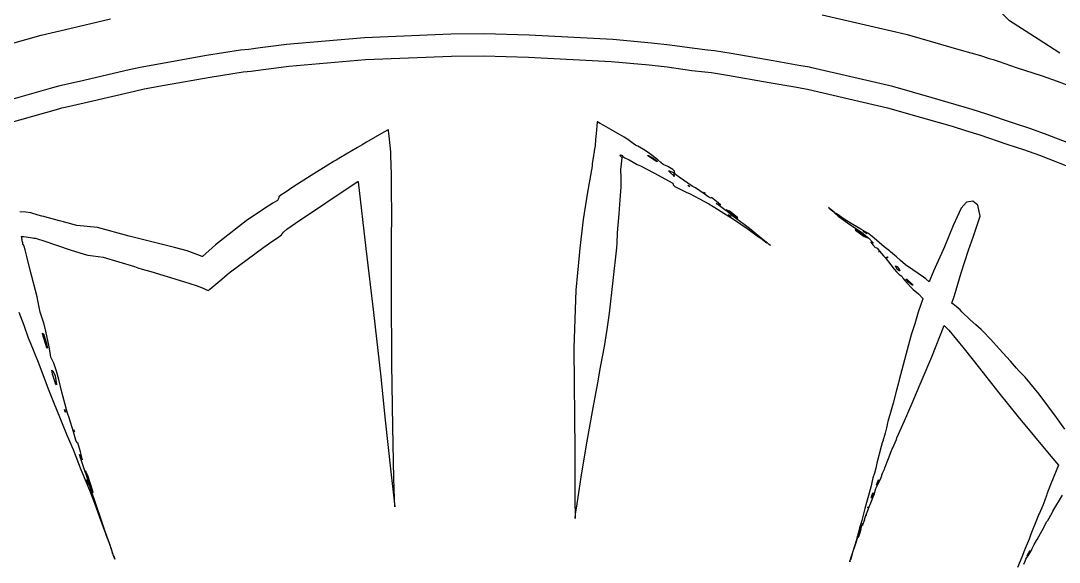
# Model space of a CAD drawing. Extents: x 0 to 238, y 0 to 238.
# Drawn here: x 95 to 149.3, y 178.2 to 206.5 of the extents above; entities that cross this region are included whole.
import ezdxf

# ---------------------------------------------------------------- set-up
doc = ezdxf.new("R2010")
doc.units = 0

msp = doc.modelspace()

# ---------------------------------------------------------------- linework, layer by layer
at = {"layer": 'Layer 1'}
for p, q in [((146.75102, 206.504624), (146.006056, 207.245544)), ((97.344652, 206.062342), (99.709112, 206.610753)), ((136.949057, 206.813645), (140.797447, 205.927519)), ((148.25065, 205.555229), (146.75102, 206.504624)), ((96.069812, 205.764316), (97.344652, 206.062342)), ((93.145012, 204.928389), (96.069812, 205.764316)), ((112.98688, 205.624552), (108.90346, 205.272339)), ((117.51286, 205.805335), (112.98688, 205.624552)), ((119.25897, 205.824473), (117.51286, 205.805335)), ((121.61057, 205.757832), (119.25897, 205.824473)), ((125.98851, 205.528199), (121.61057, 205.757832)), ((128.01021, 205.343575), (125.98851, 205.528199)), ((140.797447, 205.927519), (141.390062, 205.785615)), ((141.390062, 205.785615), (142.051136, 205.594119)), ((142.051136, 205.594119), (144.213056, 204.979538)), ((149.37335, 204.810939), (148.25065, 205.555229)), ((106.49649, 204.96643), (104.72114, 204.692525)), ((106.933319, 205.016426), (106.49649, 204.96643)), ((107.534898, 205.089535), (106.933319, 205.016426)), ((107.955409, 205.148291), (107.534898, 205.089535)), ((108.90346, 205.272339), (107.955409, 205.148291)), ((128.976586, 205.229094), (128.01021, 205.343575)), ((130.262756, 205.053433), (128.976586, 205.229094)), ((130.940879, 204.978438), (130.262756, 205.053433)), ((131.313629, 204.930866), (130.940879, 204.978438)), ((132.179136, 204.800079), (131.313629, 204.930866)), ((144.213056, 204.979538), (145.232126, 204.690136)), ((104.72114, 204.692525), (102.32177, 204.261826)), ((109.039778, 204.136806), (113.054268, 204.482875)), ((113.054268, 204.482875), (117.543248, 204.662109)), ((117.543248, 204.662109), (119.232078, 204.681179)), ((119.232078, 204.681179), (121.571748, 204.614874)), ((121.571748, 204.614874), (125.901918, 204.387869)), ((125.901918, 204.387869), (127.887698, 204.206547)), ((134.377166, 204.41311), (132.179136, 204.800079)), ((135.712586, 204.174178), (134.377166, 204.41311)), ((145.232126, 204.690136), (145.672866, 204.54237)), ((145.672866, 204.54237), (145.886531, 204.477417)), ((145.886531, 204.477417), (145.991518, 204.447095)), ((145.991518, 204.447095), (146.201277, 204.376884)), ((146.201277, 204.376884), (147.093663, 204.074142)), ((100.687245, 203.949855), (98.071925, 203.340255)), ((101.24644, 204.074239), (100.687245, 203.949855)), ((102.32177, 204.261826), (101.24644, 204.074239)), ((104.91667, 203.565691), (106.63913, 203.831711)), ((106.63913, 203.831711), (107.061947, 203.880021)), ((107.061947, 203.880021), (107.68522, 203.955826)), ((107.68522, 203.955826), (108.113895, 204.015657)), ((108.113895, 204.015657), (109.039778, 204.136806)), ((127.887698, 204.206547), (128.833051, 204.094505)), ((128.833051, 204.094505), (130.122321, 203.91837)), ((130.122321, 203.91837), (130.804485, 203.842971)), ((130.804485, 203.842971), (131.158504, 203.797892)), ((131.158504, 203.797892), (131.995857, 203.671284)), ((136.27232, 204.078025), (135.712586, 204.174178)), ((136.404318, 204.051544), (136.27232, 204.078025)), ((138.596758, 203.541337), (136.404318, 204.051544)), ((147.093663, 204.074142), (148.457253, 203.622621)), ((98.071925, 203.340255), (97.056695, 203.110958)), ((102.52276, 203.135935), (104.91667, 203.565691)), ((131.995857, 203.671284), (134.173197, 203.287818)), ((134.173197, 203.287818), (135.516097, 203.047608)), ((140.646148, 203.07041), (138.596758, 203.541337)), ((148.457253, 203.622621), (149.234696, 203.350875)), ((149.234696, 203.350875), (149.97164, 203.077712)), ((96.673903, 203.005712), (93.978803, 202.238579)), ((96.85691, 203.061027), (96.673903, 203.005712)), ((97.056695, 203.110958), (96.85691, 203.061027)), ((98.322441, 202.224342), (100.950361, 202.836834)), ((100.950361, 202.836834), (101.45956, 202.950569)), ((101.45956, 202.950569), (102.52276, 203.135935)), ((135.516097, 203.047608), (136.071383, 202.952262)), ((136.071383, 202.952262), (136.167133, 202.932857)), ((136.167133, 202.932857), (138.34, 202.427)), ((142.692508, 202.484602), (140.646148, 203.07041)), ((97.322845, 201.998683), (98.322441, 202.224342)), ((138.34, 202.427), (140.35974, 201.963419)), ((144.787518, 201.869683), (142.692508, 202.484602)), ((94.286175, 201.136949), (97.002165, 201.910144)), ((97.002165, 201.910144), (97.153718, 201.956502)), ((97.153718, 201.956502), (97.322845, 201.998683)), ((140.35974, 201.963419), (142.37841, 201.385146)), ((145.564757, 201.619767), (144.787518, 201.869683)), ((146.949977, 201.151199), (145.564757, 201.619767)), ((125.171298, 201.21049), (125.110586, 200.605815)), ((125.173993, 201.227739), (125.171298, 201.21049)), ((125.19643, 201.215409), (125.173993, 201.227739)), ((125.241585, 201.190412), (125.19643, 201.215409)), ((125.332413, 201.139268), (125.241585, 201.190412)), ((125.515219, 201.033819), (125.332413, 201.139268)), ((142.37841, 201.385146), (143.73937, 200.99932)), ((147.857801, 200.852636), (146.949977, 201.151199)), ((114.003495, 200.678352), (113.550492, 200.419944)), ((114.229086, 200.806441), (114.003495, 200.678352)), ((114.243169, 200.814391), (114.229086, 200.806441)), ((114.245932, 200.811569), (114.243169, 200.814391)), ((114.246606, 200.805301), (114.245932, 200.811569)), ((114.249166, 200.780237), (114.246606, 200.805301)), ((114.254353, 200.730038), (114.249166, 200.780237)), ((114.264595, 200.629708), (114.254353, 200.730038)), ((114.345593, 199.829087), (114.264595, 200.629708)), ((125.110586, 200.605815), (125.082364, 200.293438)), ((125.879412, 200.817727), (125.515219, 201.033819)), ((126.582735, 200.415058), (125.879412, 200.817727)), ((143.73937, 200.99932), (144.449833, 200.777234)), ((144.449833, 200.777234), (145.195808, 200.537492)), ((145.195808, 200.537492), (146.595648, 200.064008)), ((148.709225, 200.544771), (147.857801, 200.852636)), ((150.767645, 199.744892), (148.709225, 200.544771)), ((112.86671, 200.026374), (112.632494, 199.888176)), ((113.094661, 200.158104), (112.86671, 200.026374)), ((113.550492, 200.419944), (113.094661, 200.158104)), ((125.068349, 199.972029), (125.035467, 199.814089)), ((125.082364, 200.293438), (125.068349, 199.972029)), ((126.767895, 200.298085), (126.582735, 200.415058)), ((127.045505, 200.096818), (126.767895, 200.298085)), ((127.180469, 200.002957), (127.045505, 200.096818)), ((127.236933, 199.969671), (127.180469, 200.002957)), ((127.292322, 199.944271), (127.236933, 199.969671)), ((146.595648, 200.064008), (147.482107, 199.772586)), ((112.632494, 199.888176), (111.729053, 199.350072)), ((114.365348, 199.629505), (114.345593, 199.829087)), ((114.375184, 199.52985), (114.365348, 199.629505)), ((114.378689, 199.421567), (114.375184, 199.52985)), ((124.970847, 199.438507), (124.955215, 199.358322)), ((124.979339, 199.479542), (124.970847, 199.438507)), ((124.99012, 199.54753), (124.979339, 199.479542)), ((125.035467, 199.814089), (124.99012, 199.54753)), ((126.377471, 199.484896), (126.381512, 199.490083)), ((126.394923, 199.429507), (126.377471, 199.484896)), ((126.381512, 199.490083), (126.390744, 199.489612)), ((126.390744, 199.489612), (126.410499, 199.487994)), ((126.423761, 199.385373), (126.394923, 199.429507)), ((126.410499, 199.487994), (126.431925, 199.485367)), ((126.431925, 199.485367), (126.443313, 199.483614)), ((126.443313, 199.483614), (126.449175, 199.482739)), ((126.449175, 199.482739), (126.454297, 199.479034)), ((126.454297, 199.479034), (126.502743, 199.416976)), ((127.687715, 199.718141), (127.292322, 199.944271)), ((127.902729, 199.57044), (127.687715, 199.718141)), ((127.804409, 199.457363), (127.856, 199.459)), ((127.815391, 199.436479), (127.804409, 199.457363)), ((128.264824, 199.151186), (127.815391, 199.436479)), ((127.856, 199.459), (127.856494, 199.458847)), ((127.856494, 199.458847), (128.10385, 199.317482)), ((128.346769, 199.230975), (127.902729, 199.57044)), ((147.482107, 199.772586), (148.308936, 199.473617)), ((148.308936, 199.473617), (150.346136, 198.681891)), ((111.123383, 198.987224), (110.203026, 198.422571)), ((111.355369, 199.125355), (111.123383, 198.987224)), ((111.413506, 199.159922), (111.355369, 199.125355)), ((111.502384, 199.213558), (111.413506, 199.159922)), ((111.729053, 199.350072), (111.502384, 199.213558)), ((114.391355, 198.987972), (114.378689, 199.421567)), ((114.406313, 198.457618), (114.391355, 198.987972)), ((124.901513, 198.896897), (124.658469, 197.542277)), ((124.913979, 199.033817), (124.901513, 198.896897)), ((124.955215, 199.358322), (124.913979, 199.033817)), ((126.414261, 198.714043), (126.468905, 199.34729)), ((126.465267, 199.360309), (126.423761, 199.385373)), ((126.473217, 199.355186), (126.465267, 199.360309)), ((126.468905, 199.34729), (126.472478, 199.352088)), ((126.472478, 199.352088), (126.473824, 199.35303)), ((126.473824, 199.35303), (126.473217, 199.355186)), ((126.502743, 199.416976), (126.516355, 199.398781)), ((126.516355, 199.398781), (126.517972, 199.396357)), ((126.517972, 199.396357), (126.51979, 199.39474)), ((126.51979, 199.39474), (126.526865, 199.391034)), ((126.526865, 199.391034), (126.555299, 199.376009)), ((126.555299, 199.376009), (126.612025, 199.346426)), ((126.612025, 199.346426), (126.840379, 199.241312)), ((126.840379, 199.241312), (127.267979, 198.999078)), ((127.267979, 198.999078), (127.435554, 198.917412)), ((127.435554, 198.917412), (128.141436, 198.561979)), ((128.10385, 199.317482), (128.303364, 199.172344)), ((128.301815, 199.14054), (128.264824, 199.151186)), ((128.303364, 199.172344), (128.301815, 199.14054)), ((128.506597, 199.100459), (128.346769, 199.230975)), ((128.626736, 198.990426), (128.506597, 199.100459)), ((128.858189, 198.886659), (128.626736, 198.990426)), ((129.126636, 198.725228), (128.858189, 198.886659)), ((110.203026, 198.422571), (109.294934, 197.832727)), ((114.412646, 198.213293), (114.406313, 198.457618)), ((126.415878, 198.303021), (126.414261, 198.714043)), ((128.141436, 198.561979), (129.121291, 198.01626)), ((128.907162, 198.655869), (128.959, 198.656)), ((129.010661, 198.563625), (128.907162, 198.655869)), ((128.959, 198.656), (128.959584, 198.655869)), ((128.959584, 198.655869), (129.148859, 198.569757)), ((129.177022, 198.407031), (129.010661, 198.563625)), ((129.182089, 198.676376), (129.126636, 198.725228)), ((129.148859, 198.569757), (129.196495, 198.517738)), ((129.184907, 198.385605), (129.177022, 198.407031)), ((129.196495, 198.517738), (129.181673, 198.475896)), ((129.181673, 198.475896), (129.200404, 198.387425)), ((129.208167, 198.635812), (129.182089, 198.676376)), ((129.198922, 198.372397), (129.184907, 198.385605)), ((129.200404, 198.387425), (129.198922, 198.372397)), ((129.219419, 198.573082), (129.208167, 198.635812)), ((129.264227, 198.468437), (129.219419, 198.573082)), ((129.450939, 198.324244), (129.264227, 198.468437)), ((109.294934, 197.832727), (108.844225, 197.532344)), ((109.385749, 195.925037), (112.448009, 197.971937)), ((112.448009, 197.971937), (112.640854, 198.094839)), ((112.640854, 198.094839), (112.655947, 198.104474)), ((112.655947, 198.104474), (112.658306, 198.080824)), ((112.658306, 198.080824), (113.062185, 194.593324)), ((114.413252, 198.080956), (114.412646, 198.213293)), ((114.414263, 197.55168), (114.413252, 198.080956)), ((126.376204, 197.13787), (126.424853, 197.823469)), ((126.420676, 197.925958), (126.415878, 198.303021)), ((126.424853, 197.823469), (126.420676, 197.925958)), ((129.121291, 198.01626), (129.148176, 197.923005)), ((129.148176, 197.923005), (129.225934, 197.83568)), ((129.225934, 197.83568), (129.858639, 197.533273)), ((130.145702, 197.864437), (129.450939, 198.324244)), ((129.918752, 197.888242), (129.933, 197.889)), ((129.99907, 197.839864), (129.918752, 197.888242)), ((129.933, 197.889), (129.93351, 197.88879)), ((129.93351, 197.88879), (130.013356, 197.841557)), ((130.013356, 197.841557), (129.99907, 197.839864)), ((130.311392, 197.772797), (130.145702, 197.864437)), ((108.516216, 197.304932), (108.502065, 197.242471)), ((108.619444, 197.379927), (108.516216, 197.304932)), ((108.844225, 197.532344), (108.619444, 197.379927)), ((114.415273, 196.4934), (114.414263, 197.55168)), ((124.658469, 197.542277), (124.440424, 196.112517)), ((129.858639, 197.533273), (129.99213, 197.466567)), ((129.99213, 197.466567), (130.514198, 197.201561)), ((130.761228, 197.4648), (130.311392, 197.772797)), ((130.783509, 197.514439), (130.75002, 197.533574)), ((130.75002, 197.533574), (130.785126, 197.502716)), ((131.012897, 197.283331), (130.761228, 197.4648)), ((130.811, 197.492), (130.783509, 197.514439)), ((130.785126, 197.502716), (130.811, 197.492)), ((130.811, 197.492), (130.811, 197.492)), ((131.120099, 197.22525), (131.012897, 197.283331)), ((131.149275, 197.256576), (131.120099, 197.22525)), ((131.412667, 197.057801), (131.149275, 197.256576)), ((108.200804, 196.965941), (107.713373, 196.662185)), ((108.433942, 197.113168), (108.200804, 196.965941)), ((108.502065, 197.242471), (108.433942, 197.113168)), ((126.313068, 196.418376), (126.376204, 197.13787)), ((130.514198, 197.201561), (131.008033, 196.93426)), ((131.008033, 196.93426), (131.467098, 196.651395)), ((131.498833, 196.878556), (131.400456, 196.953754)), ((131.400456, 196.953754), (131.629902, 196.885363)), ((131.629902, 196.885363), (131.412667, 197.057801)), ((131.842814, 196.626687), (131.498833, 196.878556)), ((137.302972, 196.72398), (137.273729, 196.754031)), ((137.273729, 196.754031), (137.298863, 196.727486)), ((137.298863, 196.727486), (137.337, 196.688)), ((137.337, 196.688), (137.302972, 196.72398)), ((144.493243, 197.012819), (144.218734, 196.701652)), ((144.825248, 197.07), (144.493243, 197.012819)), ((145.085791, 196.856426), (144.825248, 197.07)), ((145.202766, 196.294739), (145.085791, 196.856426)), ((95.267386, 196.497516), (94.965386, 196.515579)), ((95.5299, 196.463489), (95.267386, 196.497516)), ((95.917275, 196.348131), (95.5299, 196.463489)), ((96.111667, 196.290925), (95.917275, 196.348131)), ((96.209169, 196.262762), (96.111667, 196.290925)), ((96.271362, 196.245713), (96.209169, 196.262762)), ((97.036133, 196.048158), (96.271362, 196.245713)), ((107.713373, 196.662185), (106.804068, 196.042214)), ((114.414331, 194.90577), (114.415273, 196.4934)), ((126.237333, 195.424441), (126.313068, 196.418376)), ((131.467098, 196.651395), (131.656909, 196.537928)), ((131.656909, 196.537928), (132.306395, 196.129271)), ((132.044081, 196.483637), (131.842814, 196.626687)), ((132.092877, 196.550012), (131.915396, 196.623593)), ((131.915396, 196.623593), (132.32669, 196.32752)), ((132.154787, 196.265519), (132.029526, 196.357159)), ((132.029526, 196.357159), (132.148, 196.283)), ((132.151215, 196.392067), (132.044081, 196.483637)), ((132.502754, 196.214859), (132.092877, 196.550012)), ((132.148, 196.283), (132.14886, 196.2825)), ((132.14886, 196.2825), (132.183291, 196.250022)), ((132.291166, 196.275969), (132.151215, 196.392067)), ((132.183291, 196.250022), (132.154787, 196.265519)), ((132.860332, 195.850257), (132.291166, 196.275969)), ((132.32669, 196.32752), (132.488, 196.203)), ((132.488, 196.203), (132.53092, 196.17935)), ((132.488, 196.203), (132.488, 196.203)), ((132.53092, 196.17935), (132.502754, 196.214859)), ((137.39587, 196.634868), (137.347288, 196.677452)), ((137.347288, 196.677452), (137.4239, 196.60097)), ((137.560885, 196.491482), (137.39587, 196.634868)), ((137.4239, 196.60097), (137.776, 196.295)), ((137.624424, 196.452603), (137.560885, 196.491482)), ((137.66573, 196.423898), (137.624424, 196.452603)), ((138.145143, 196.100065), (137.66573, 196.423898)), ((137.776, 196.295), (138.07443, 196.070823)), ((137.776, 196.295), (137.776, 196.295)), ((144.218734, 196.701652), (143.802589, 195.798344)), ((144.862087, 195.235309), (145.202766, 196.294739)), ((97.24542, 195.996881), (97.036133, 196.048158)), ((97.948268, 195.794469), (97.24542, 195.996881)), ((98.480375, 195.753829), (97.948268, 195.794469)), ((99.02131, 195.699989), (98.480375, 195.753829)), ((100.67645, 195.250359), (99.02131, 195.699989)), ((106.804068, 196.042214), (105.203838, 194.783744)), ((108.932478, 195.602553), (109.385749, 195.925037)), ((124.440424, 196.112517), (124.259641, 194.608237)), ((132.306395, 196.129271), (132.682648, 195.875178)), ((132.682648, 195.875178), (133.076221, 195.601273)), ((133.133831, 195.634357), (132.860332, 195.850257)), ((133.464067, 195.36928), (133.133831, 195.634357)), ((138.07443, 196.070823), (138.341934, 195.881415)), ((138.549226, 195.85399), (138.145143, 196.100065)), ((138.341934, 195.881415), (138.948697, 195.481173)), ((138.964699, 195.608654), (138.549226, 195.85399)), ((143.802589, 195.798344), (143.337727, 194.680634)), ((95.048904, 195.230625), (95.049036, 195.233253)), ((95.051726, 195.218295), (95.048904, 195.230625)), ((95.049036, 195.233253), (95.054294, 195.232714)), ((95.056713, 195.193902), (95.051726, 195.218295)), ((95.054294, 195.232714), (95.064669, 195.231635)), ((95.069314, 195.098356), (95.056713, 195.193902)), ((95.064669, 195.231635), (95.146471, 195.224298)), ((95.072616, 195.049774), (95.069314, 195.098356)), ((95.146471, 195.224298), (95.286016, 195.21035)), ((95.286016, 195.21035), (95.619484, 195.154422)), ((95.619484, 195.154422), (95.692257, 195.141689)), ((95.692257, 195.141689), (95.701083, 195.140071)), ((95.701083, 195.140071), (95.718467, 195.137579)), ((95.718467, 195.137579), (95.780054, 195.129626)), ((95.780054, 195.129626), (95.880181, 195.105976)), ((95.880181, 195.105976), (96.218847, 194.990688)), ((103.05971, 194.641301), (100.67645, 195.250359)), ((108.194589, 194.992421), (108.439518, 195.151371)), ((108.439518, 195.151371), (108.65561, 195.304798)), ((108.65561, 195.304798), (108.75951, 195.447712)), ((108.75951, 195.447712), (108.932478, 195.602553)), ((126.208897, 194.874673), (126.237333, 195.424441)), ((133.076221, 195.601273), (133.603276, 195.21545)), ((133.939303, 194.981301), (133.464067, 195.36928)), ((133.603276, 195.21545), (133.650644, 195.180412)), ((133.650644, 195.180412), (133.724089, 195.132101)), ((133.724089, 195.132101), (133.995499, 194.933933)), ((138.715481, 195.560324), (138.667574, 195.583571)), ((138.667574, 195.583571), (138.694122, 195.55116)), ((138.694122, 195.55116), (139.133578, 195.22571)), ((138.888853, 195.440857), (138.715481, 195.560324)), ((139.324, 195.146), (138.888853, 195.440857)), ((138.948697, 195.481173), (139.098687, 195.367567)), ((139.328825, 195.390677), (138.964699, 195.608654)), ((139.130772, 195.460855), (139.094588, 195.49239)), ((139.094588, 195.49239), (139.127269, 195.476151)), ((139.098687, 195.367567), (139.21647, 195.275594)), ((139.127269, 195.476151), (139.270319, 195.381412)), ((139.270319, 195.381412), (139.130772, 195.460855)), ((139.133578, 195.22571), (139.324, 195.146)), ((139.21647, 195.275594), (139.384719, 195.142447)), ((139.324, 195.146), (139.324, 195.146)), ((139.556169, 195.221688), (139.328825, 195.390677)), ((139.384719, 195.142447), (139.579114, 194.936464)), ((139.665671, 195.131397), (139.556169, 195.221688)), ((139.919225, 194.904728), (139.665671, 195.131397)), ((144.592698, 194.506451), (144.862087, 195.235309)), ((95.079624, 194.999847), (95.072616, 195.049774)), ((95.108461, 194.893181), (95.079624, 194.999847)), ((95.120791, 194.81967), (95.108461, 194.893181)), ((95.133663, 194.803767), (95.120791, 194.81967)), ((95.139793, 194.795884), (95.133663, 194.803767)), ((95.142759, 194.791976), (95.139793, 194.795884)), ((95.144309, 194.790023), (95.142759, 194.791976)), ((95.146262, 194.7849), (95.144309, 194.790023)), ((95.176987, 194.698989), (95.146262, 194.7849)), ((95.231431, 194.525422), (95.176987, 194.698989)), ((96.218847, 194.990688), (97.589107, 194.534854)), ((97.589107, 194.534854), (98.320189, 194.29956)), ((103.706498, 194.471031), (103.05971, 194.641301)), ((105.203838, 194.783744), (104.51096, 194.183921)), ((105.973922, 193.371165), (107.719892, 194.670945)), ((107.719892, 194.670945), (108.194589, 194.992421)), ((113.062185, 194.593324), (113.463304, 191.240584)), ((114.412375, 192.32623), (114.414331, 194.90577)), ((124.259641, 194.608237), (124.222919, 194.23131)), ((125.819628, 191.211379), (126.197241, 194.634189)), ((126.197241, 194.634189), (126.208897, 194.874673)), ((134.087001, 194.871336), (133.939303, 194.981301)), ((133.995499, 194.933933), (134.087001, 194.871336)), ((134.190096, 194.796215), (134.108968, 194.854635)), ((134.108968, 194.854635), (134.181671, 194.801608)), ((134.181671, 194.801608), (134.244, 194.757)), ((134.244, 194.757), (134.190096, 194.796215)), ((134.244, 194.757), (134.244, 194.757)), ((139.630862, 194.875619), (139.479997, 194.926154)), ((139.479997, 194.926154), (139.592725, 194.786474)), ((139.579114, 194.936464), (139.630862, 194.875619)), ((139.592725, 194.786474), (139.726811, 194.6253)), ((139.726811, 194.6253), (139.756797, 194.652924)), ((139.756797, 194.652924), (139.815621, 194.606499)), ((139.815621, 194.606499), (139.939401, 194.458733)), ((140.186052, 194.689918), (139.919225, 194.904728)), ((140.456251, 194.473826), (140.186052, 194.689918)), ((143.337727, 194.680634), (142.77503, 193.414474)), ((95.320983, 194.173559), (95.231431, 194.525422)), ((95.492467, 193.468687), (95.320983, 194.173559)), ((98.320189, 194.29956), (98.517744, 194.248419)), ((98.517744, 194.248419), (98.796633, 194.218704)), ((98.796633, 194.218704), (99.320719, 194.139117)), ((99.320719, 194.139117), (100.964139, 193.652357)), ((104.26475, 194.268147), (103.706498, 194.471031)), ((104.506109, 194.179877), (104.26475, 194.268147)), ((104.508333, 194.179405), (104.506109, 194.179877)), ((104.51096, 194.183921), (104.508333, 194.179405)), ((124.222919, 194.23131), (124.058384, 192.41472)), ((139.911, 194.426), (139.896378, 194.434489)), ((139.896378, 194.434489), (139.908708, 194.416026)), ((139.908708, 194.416026), (139.926026, 194.400529)), ((139.926026, 194.400529), (139.911, 194.426)), ((139.939401, 194.458733), (140.152727, 194.206257)), ((140.152727, 194.206257), (140.235136, 194.13133)), ((140.235136, 194.13133), (140.533902, 193.745775)), ((140.327998, 194.152786), (140.337769, 194.154471)), ((140.365125, 194.113504), (140.327998, 194.152786)), ((140.337769, 194.154471), (140.37476, 194.114178)), ((140.37476, 194.114178), (140.365125, 194.113504)), ((140.522689, 194.418575), (140.456251, 194.473826)), ((140.82772, 194.163943), (140.522689, 194.418575)), ((141.047114, 193.975419), (140.82772, 194.163943)), ((144.220487, 193.327221), (144.592698, 194.506451)), ((95.859288, 192.072687), (95.492467, 193.468687)), ((100.964139, 193.652357), (101.134816, 193.579451)), ((101.134816, 193.579451), (101.365674, 193.52157)), ((101.365674, 193.52157), (101.804323, 193.393749)), ((140.533902, 193.745775), (140.713742, 193.51365)), ((140.713742, 193.51365), (140.839331, 193.36723)), ((140.773043, 193.674239), (140.778, 193.687)), ((140.868925, 193.500193), (140.773043, 193.674239)), ((140.777753, 193.687252), (140.81751, 193.670601)), ((140.778, 193.687), (140.777753, 193.687252)), ((140.81751, 193.670601), (140.839805, 193.648565)), ((140.839805, 193.648565), (140.966415, 193.507268)), ((140.97504, 193.428903), (140.868925, 193.500193)), ((140.966415, 193.507268), (141.011288, 193.429578)), ((141.310103, 193.746797), (141.047114, 193.975419)), ((141.683728, 193.472759), (141.310103, 193.746797)), ((142.236993, 193.096774), (141.683728, 193.472759)), ((101.804323, 193.393749), (102.670369, 193.134601)), ((102.670369, 193.134601), (103.522806, 192.873704)), ((104.90324, 192.466844), (105.523414, 193.000771)), ((105.523414, 193.000771), (105.804727, 193.236065)), ((105.804727, 193.236065), (105.973922, 193.371165)), ((140.839331, 193.36723), (140.977933, 193.232327)), ((141.011288, 193.429578), (140.97504, 193.428903)), ((140.977933, 193.232327), (141.107574, 193.144867)), ((141.107574, 193.144867), (141.162692, 193.04905)), ((141.162692, 193.04905), (141.269155, 192.92459)), ((141.269155, 192.92459), (141.564822, 192.597187)), ((141.328458, 192.970589), (141.34, 192.998)), ((141.465307, 192.830502), (141.328458, 192.970589)), ((141.34, 192.998), (141.340317, 192.997541)), ((141.340317, 192.997541), (141.371246, 192.985279)), ((141.371246, 192.985279), (141.691977, 192.701536)), ((142.367174, 193.008438), (142.236993, 193.096774)), ((142.546408, 192.8476), (142.367174, 193.008438)), ((142.77503, 193.414474), (142.546408, 192.8476)), ((143.860403, 192.145491), (144.220487, 193.327221)), ((103.522806, 192.873704), (104.183745, 192.665833)), ((104.183745, 192.665833), (104.545379, 192.51428)), ((104.545379, 192.51428), (104.73236, 192.439285)), ((104.73236, 192.439285), (104.826695, 192.402091)), ((104.826695, 192.402091), (104.90324, 192.466844)), ((124.058384, 192.41472), (123.947409, 189.38581)), ((141.646158, 192.686713), (141.465307, 192.830502)), ((141.564822, 192.597187), (141.710093, 192.45171)), ((141.694875, 192.682804), (141.646158, 192.686713)), ((141.691977, 192.701536), (141.694875, 192.682804)), ((141.710093, 192.45171), (141.988513, 192.221135)), ((95.902547, 191.881259), (95.859288, 192.072687)), ((96.029493, 191.256905), (95.902547, 191.881259)), ((114.423695, 188.55916), (114.412375, 192.32623)), ((142.212958, 191.964686), (141.967425, 191.259543)), ((141.988513, 192.221135), (142.206219, 191.972433)), ((142.206219, 191.972433), (142.212958, 191.964686)), ((143.731772, 191.742148), (143.860403, 192.145491)), ((143.947672, 191.559816), (143.731772, 191.742148)), ((144.158912, 191.381189), (143.947672, 191.559816)), ((144.247586, 191.289213), (144.158912, 191.381189)), ((144.687985, 190.860873), (144.247586, 191.289213)), ((94.901403, 191.264431), (95.166277, 190.592376)), ((96.22846, 190.638274), (96.029493, 191.256905)), ((113.463304, 191.240584), (113.839627, 187.881514)), ((125.684664, 190.360694), (125.819628, 191.211379)), ((141.967425, 191.259543), (141.783744, 190.656152)), ((144.98709, 190.598491), (144.687985, 190.860873)), ((95.166277, 190.592376), (95.400089, 189.920654)), ((96.319617, 190.267273), (96.22846, 190.638274)), ((96.490644, 189.456006), (96.319617, 190.267273)), ((125.544713, 189.475174), (125.684664, 190.360694)), ((141.783744, 190.656152), (141.605253, 190.07708)), ((142.683865, 188.930261), (143.321086, 190.572941)), ((143.321086, 190.572941), (143.47613, 190.408733)), ((143.47613, 190.408733), (143.569856, 190.316689)), ((143.569856, 190.316689), (144.371623, 189.34735)), ((145.257018, 190.359291), (144.98709, 190.598491)), ((145.331338, 190.295616), (145.257018, 190.359291)), ((145.768034, 189.837005), (145.331338, 190.295616)), ((95.400089, 189.920654), (95.499273, 189.677545)), ((95.499273, 189.677545), (95.915833, 188.646215)), ((96.142915, 190.136121), (96.1474, 190.174)), ((96.363384, 189.399042), (96.142915, 190.136121)), ((96.1474, 190.174), (96.147414, 190.17439)), ((96.147414, 190.17439), (96.197006, 190.138745)), ((96.197006, 190.138745), (96.327322, 189.753597)), ((96.327322, 189.753597), (96.412491, 189.402205)), ((141.605253, 190.07708), (140.968907, 187.73222)), ((146.201967, 189.352873), (145.768034, 189.837005)), ((96.390196, 189.357332), (96.363384, 189.399042)), ((96.412491, 189.402205), (96.390196, 189.357332)), ((96.549536, 189.153331), (96.490644, 189.456006)), ((96.58754, 188.908605), (96.549536, 189.153331)), ((123.947409, 189.38581), (123.958525, 187.55817)), ((125.348905, 188.390074), (125.544713, 189.475174)), ((144.371623, 189.34735), (145.168133, 188.33549)), ((146.787507, 188.694697), (146.201967, 189.352873)), ((95.915833, 188.646215), (96.480889, 187.162355)), ((96.729512, 188.595014), (96.58754, 188.908605)), ((96.869393, 188.175028), (96.729512, 188.595014)), ((114.470659, 185.25945), (114.423695, 188.55916)), ((142.180124, 187.741461), (142.683865, 188.930261)), ((147.112215, 188.340342), (146.787507, 188.694697)), ((96.6364, 188.23), (96.636465, 188.23011)), ((96.675617, 188.025676), (96.6364, 188.23)), ((96.636465, 188.23011), (96.68289, 188.193252)), ((96.805191, 187.606365), (96.675617, 188.025676)), ((96.68289, 188.193252), (96.80047, 187.936867)), ((96.990813, 187.744868), (96.869393, 188.175028)), ((125.197634, 187.576854), (125.348905, 188.390074)), ((145.168133, 188.33549), (145.986743, 187.29311)), ((147.25358, 188.186644), (147.112215, 188.340342)), ((147.565015, 187.868741), (147.25358, 188.186644)), ((96.80047, 187.936867), (96.883347, 187.483336)), ((96.828641, 187.538107), (96.805191, 187.606365)), ((96.874925, 187.462169), (96.828641, 187.538107)), ((96.883347, 187.483336), (96.874925, 187.462169)), ((97.1625, 187.082851), (96.990813, 187.744868)), ((113.839627, 187.881514), (114.058818, 185.772024)), ((123.958525, 187.55817), (123.987, 185.799)), ((124.951559, 186.256124), (125.197634, 187.576854)), ((140.929218, 187.566666), (140.836774, 187.188593)), ((140.968907, 187.73222), (140.929218, 187.566666)), ((141.656709, 186.510886), (142.077034, 187.494579)), ((142.077034, 187.494579), (142.180124, 187.741461)), ((147.813517, 187.56829), (147.565015, 187.868741)), ((148.288282, 186.970891), (147.813517, 187.56829)), ((96.480889, 187.162355), (96.721709, 186.54824)), ((97.456889, 185.981851), (97.1625, 187.082851)), ((140.836774, 187.188593), (140.652015, 186.509259)), ((145.986743, 187.29311), (146.193197, 187.036525)), ((146.193197, 187.036525), (147.205937, 185.782225)), ((149.208168, 185.760601), (148.288282, 186.970891)), ((96.721709, 186.54824), (97.0605, 185.707932)), ((140.652015, 186.509259), (140.512064, 186.018994)), ((141.247843, 185.576167), (141.656709, 186.510886)), ((97.334058, 186.047634), (97.295247, 186.168786)), ((97.295247, 186.168786), (97.3067, 186.16)), ((97.3067, 186.16), (97.30677, 186.15956)), ((97.30677, 186.15956), (97.345717, 186.040296)), ((97.345717, 186.040296), (97.334058, 186.047634)), ((97.543404, 185.740833), (97.456889, 185.981851)), ((124.601584, 184.324714), (124.951559, 186.256124)), ((140.512064, 186.018994), (140.382626, 185.551304)), ((97.0605, 185.707932), (97.134688, 185.525193)), ((97.134688, 185.525193), (97.439722, 184.798423)), ((97.762662, 184.998631), (97.543404, 185.740833)), ((114.058818, 185.772024), (114.391679, 182.748644)), ((123.987, 185.799), (123.998591, 184.03928)), ((140.368139, 185.480554), (140.309719, 185.221192)), ((140.382626, 185.551304), (140.368139, 185.480554)), ((140.857033, 184.689567), (141.247843, 185.576167)), ((147.205937, 185.782225), (148.907707, 183.727915)), ((149.631117, 185.139213), (149.208168, 185.760601)), ((97.439722, 184.798423), (97.7428, 184.076573)), ((97.891429, 184.564901), (97.762662, 184.998631)), ((97.79987, 185.051453), (97.781745, 185.101719)), ((97.781745, 185.101719), (97.7965, 185.034)), ((97.7965, 185.034), (97.812132, 185.000782)), ((97.7965, 185.034), (97.7965, 185.034)), ((97.812132, 185.000782), (97.79987, 185.051453)), ((114.530696, 182.55849), (114.470659, 185.25945)), ((140.243281, 184.939137), (140.115392, 184.509448)), ((140.309719, 185.221192), (140.243281, 184.939137)), ((97.953958, 184.406083), (97.891429, 184.564901)), ((97.987714, 184.42751), (97.953958, 184.406083)), ((98.127261, 183.95443), (97.987714, 184.42751)), ((124.325658, 182.628804), (124.601584, 184.324714)), ((140.036153, 184.232918), (139.807327, 183.364377)), ((140.085477, 184.421112), (140.036153, 184.232918)), ((140.115392, 184.509448), (140.085477, 184.421112)), ((140.644447, 184.175184), (140.823477, 184.598672)), ((140.823477, 184.598672), (140.857033, 184.689567)), ((97.7428, 184.076573), (98.02809, 183.342457)), ((98.141288, 183.640354), (98.085831, 183.820129)), ((98.085831, 183.820129), (98.245851, 183.547785)), ((98.245851, 183.547785), (98.127261, 183.95443)), ((123.998591, 184.03928), (123.992797, 182.93579)), ((140.420927, 183.615718), (140.612838, 184.111845)), ((140.612838, 184.111845), (140.644447, 184.175184)), ((148.907707, 183.727915), (149.306402, 183.261707)), ((98.02809, 183.342457), (98.153555, 183.040725)), ((98.343901, 183.022068), (98.141288, 183.640354)), ((139.807327, 183.364377), (139.74116, 183.105972)), ((140.197492, 183.05814), (140.226264, 183.124039)), ((140.226264, 183.124039), (140.420927, 183.615718)), ((149.306402, 183.261707), (149.071376, 182.666329)), ((98.153555, 183.040725), (98.602852, 181.955555)), ((98.467816, 182.661713), (98.343901, 183.022068)), ((98.4004, 182.958), (98.656516, 182.208523)), ((98.521688, 182.711251), (98.4004, 182.958)), ((98.4004, 182.958), (98.4004, 182.958)), ((98.53223, 182.446431), (98.467816, 182.661713)), ((98.772614, 181.901198), (98.521688, 182.711251)), ((114.391679, 182.748644), (114.549159, 181.394824)), ((123.992797, 182.93579), (124.005666, 181.35153)), ((124.117923, 181.238464), (124.325658, 182.628804)), ((139.601209, 182.599277), (139.578772, 182.505483)), ((139.677149, 182.848586), (139.601209, 182.599277)), ((139.74116, 183.105972), (139.677149, 182.848586)), ((139.969072, 182.491737), (140.023109, 182.620907)), ((140.023109, 182.620907), (140.099721, 182.84616)), ((140.099721, 182.84616), (140.197492, 183.05814)), ((149.071376, 182.666329), (148.877656, 182.194663)), ((98.509516, 182.270346), (98.429063, 182.500453)), ((98.429063, 182.500453), (98.5081, 182.299)), ((98.5081, 182.299), (98.50817, 182.2985)), ((98.50817, 182.2985), (98.528854, 182.22519)), ((98.528854, 182.22519), (98.509516, 182.270346)), ((98.618074, 182.16963), (98.53223, 182.446431)), ((98.994276, 181.08217), (98.618074, 182.16963)), ((98.656516, 182.208523), (98.75907, 181.897763)), ((114.559805, 181.51301), (114.530696, 182.55849)), ((139.480463, 182.109283), (139.324394, 181.548471)), ((139.578772, 182.505483), (139.480463, 182.109283)), ((139.750164, 182.033547), (139.792952, 182.113729)), ((139.79083, 182.208263), (139.792111, 182.226325)), ((139.807272, 182.216687), (139.79083, 182.208263)), ((139.792111, 182.226325), (139.889678, 182.490795)), ((139.792952, 182.113729), (139.842072, 182.215611)), ((139.859483, 182.338511), (139.807272, 182.216687)), ((139.842072, 182.215611), (139.969072, 182.491737)), ((139.86, 182.339), (139.859483, 182.338511)), ((139.905849, 182.480006), (139.86, 182.339)), ((139.889678, 182.490795), (139.899313, 182.501172)), ((139.899313, 182.501172), (139.905849, 182.480006)), ((148.877656, 182.194663), (148.695998, 181.744626)), ((98.602852, 181.955555), (98.859708, 181.278174)), ((98.75907, 181.897763), (98.788043, 181.828023)), ((98.788043, 181.828023), (98.772614, 181.901198)), ((114.579245, 181.071841), (114.559805, 181.51301)), ((139.324394, 181.548471), (139.261123, 181.31513)), ((139.513279, 181.546853), (139.516101, 181.579263)), ((139.520693, 181.551165), (139.513279, 181.546853)), ((139.516101, 181.579263), (139.524322, 181.604395)), ((139.517571, 181.372003), (139.613456, 181.603724)), ((139.597776, 181.701962), (139.520693, 181.551165)), ((139.524322, 181.604395), (139.579372, 181.755463)), ((139.579372, 181.755463), (139.613521, 181.823922)), ((139.598, 181.702), (139.597776, 181.701962)), ((139.619383, 181.802899), (139.598, 181.702)), ((139.613456, 181.603724), (139.672412, 181.756544)), ((139.613521, 181.823922), (139.619383, 181.802899)), ((139.672412, 181.756544), (139.723353, 181.910442)), ((139.723353, 181.910442), (139.750164, 182.033547)), ((148.673223, 181.6761), (148.584481, 181.42558)), ((148.695998, 181.744626), (148.673223, 181.6761)), ((149.016138, 180.856414), (149.514353, 181.68749)), ((98.859708, 181.278174), (99.133813, 180.541498)), ((99.181595, 180.53059), (98.994276, 181.08217)), ((114.549159, 181.394824), (114.579245, 181.071841)), ((124.005666, 181.35153), (124.020488, 180.640593)), ((124.042253, 180.699888), (124.117923, 181.238464)), ((139.176089, 180.99406), (139.157491, 180.924188)), ((139.261123, 181.31513), (139.176089, 180.99406)), ((139.332072, 180.895553), (139.359496, 180.98517)), ((139.334249, 181.032278), (139.349745, 181.076211)), ((139.336337, 181.02748), (139.334249, 181.032278)), ((139.351439, 181.070889), (139.336337, 181.02748)), ((139.349745, 181.076211), (139.351439, 181.070889)), ((139.359496, 180.98517), (139.517571, 181.372003)), ((148.484893, 181.153563), (148.308151, 180.741519)), ((148.584481, 181.42558), (148.484893, 181.153563)), ((99.133813, 180.541498), (99.51453, 179.493328)), ((99.414262, 179.84573), (99.181595, 180.53059)), ((124.017044, 180.471837), (124.042253, 180.699888)), ((124.020488, 180.640593), (124.017044, 180.471837)), ((139.085866, 180.644421), (139.013634, 180.366811)), ((139.157491, 180.924188), (139.085866, 180.644421)), ((139.109515, 180.244038), (139.173862, 180.41303)), ((139.156612, 180.414783), (139.172716, 180.475223)), ((139.173862, 180.41303), (139.156612, 180.414783)), ((139.172716, 180.475223), (139.231539, 180.630264)), ((139.231539, 180.630264), (139.332072, 180.895553)), ((139.249185, 180.619491), (139.257, 180.637)), ((139.251677, 180.632755), (139.249185, 180.619491)), ((139.262594, 180.655734), (139.251677, 180.632755)), ((139.257, 180.637), (139.262594, 180.655734)), ((148.196973, 180.476253), (147.864448, 179.642346)), ((148.268465, 180.657157), (148.196973, 180.476253)), ((148.308151, 180.741519), (148.268465, 180.657157)), ((148.7419, 180.371941), (148.971265, 180.770438)), ((148.971265, 180.770438), (149.016138, 180.856414)), ((138.902119, 179.974183), (138.788042, 179.559599)), ((138.964767, 179.894189), (138.874738, 179.618399)), ((138.933316, 180.089742), (138.902119, 179.974183)), ((138.916134, 179.792856), (138.959458, 179.925529)), ((139.013634, 180.366811), (138.933316, 180.089742)), ((138.949527, 179.794263), (138.964767, 179.894189)), ((138.959458, 179.925529), (139.037486, 180.150784)), ((139.037486, 180.150784), (139.061405, 180.215469)), ((139.053454, 180.099236), (139.109515, 180.244038)), ((139.061405, 180.215469), (139.053454, 180.099236)), ((148.451756, 179.844079), (148.703289, 180.312782)), ((148.703289, 180.312782), (148.7419, 180.371941)), ((99.746381, 178.861026), (99.414262, 179.84573)), ((99.51453, 179.493328), (99.551521, 179.392998)), ((99.551521, 179.392998), (99.608727, 179.245771)), ((138.788042, 179.559599), (138.7148, 179.304699)), ((138.719852, 179.215401), (138.849493, 179.616385)), ((138.839, 179.68), (138.828276, 179.654126)), ((138.828276, 179.654126), (138.832249, 179.671711)), ((138.836, 179.505), (138.829791, 179.478045)), ((138.829791, 179.478045), (138.84246, 179.502505)), ((138.832249, 179.671711), (138.859808, 179.756612)), ((138.874738, 179.618399), (138.836, 179.505)), ((138.859808, 179.756612), (138.839, 179.68)), ((138.84246, 179.502505), (138.949527, 179.794263)), ((138.849493, 179.616385), (138.886551, 179.715973)), ((138.886551, 179.715973), (138.916134, 179.792856)), ((147.76668, 179.394318), (147.670795, 179.147298)), ((147.864448, 179.642346), (147.76668, 179.394318)), ((148.162962, 179.317498), (148.199145, 179.379556)), ((148.199145, 179.379556), (148.451756, 179.844079)), ((99.608727, 179.245771), (99.778729, 178.757191)), ((99.831894, 178.606527), (99.746381, 178.861026)), ((138.634347, 179.02837), (138.517374, 178.63721)), ((138.569526, 178.761393), (138.652742, 179.012853)), ((138.7148, 179.304699), (138.634347, 179.02837)), ((138.652742, 179.012853), (138.719852, 179.215401)), ((147.531115, 178.818945), (147.382742, 178.439117)), ((147.565413, 178.908973), (147.531115, 178.818945)), ((147.670795, 179.147298), (147.565413, 178.908973)), ((147.671769, 178.535404), (147.800197, 178.78633)), ((147.713127, 178.52194), (147.869382, 178.782098)), ((147.800197, 178.78633), (147.810236, 178.795764)), ((147.810236, 178.795764), (147.81246, 178.774806)), ((147.869382, 178.782098), (147.937909, 178.904125)), ((147.937909, 178.904125), (148.042148, 179.118049)), ((148.042148, 179.118049), (148.162962, 179.317498)), ((99.778729, 178.757191), (99.831894, 178.606527)), ((99.8454, 178.567), (99.887169, 178.444434)), ((99.892094, 178.431025), (99.8454, 178.567)), ((99.8454, 178.567), (99.8454, 178.567)), ((99.887169, 178.444434), (99.92342, 178.339049)), ((99.92342, 178.339049), (99.892094, 178.431025)), ((138.397601, 178.247879), (138.385, 178.209)), ((138.385, 178.209), (138.396119, 178.242824)), ((138.396119, 178.242824), (138.412359, 178.29282)), ((138.412359, 178.29282), (138.397601, 178.247879)), ((138.417515, 178.307382), (138.44878, 178.400366)), ((138.434765, 178.363037), (138.417515, 178.307382)), ((138.492172, 178.543552), (138.434765, 178.363037)), ((138.44878, 178.400366), (138.569526, 178.761393)), ((138.506593, 178.599612), (138.492172, 178.543552)), ((138.517374, 178.63721), (138.506593, 178.599612)), ((147.382742, 178.439117), (147.157354, 177.902765)), ((147.489624, 178.086592), (147.559432, 178.232944)), ((147.559432, 178.232944), (147.603295, 178.350724)), ((147.603295, 178.350724), (147.653629, 178.426058)), ((147.653629, 178.426058), (147.713127, 178.52194)), ((147.667657, 178.517951), (147.671769, 178.535404)), ((147.68329, 178.525094), (147.667657, 178.517951)), ((147.748717, 178.640241), (147.68329, 178.525094)), ((147.749, 178.64), (147.748717, 178.640241)), ((147.81246, 178.774806), (147.749, 178.64)), ((138.385, 178.209), (138.385, 178.209))]:
    msp.add_line(p, q, dxfattribs=at)

doc.saveas('drawing.dxf')
